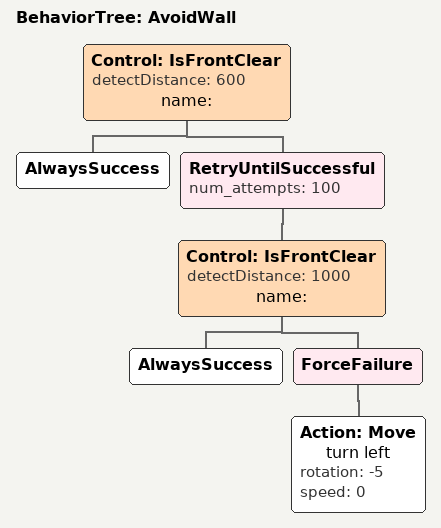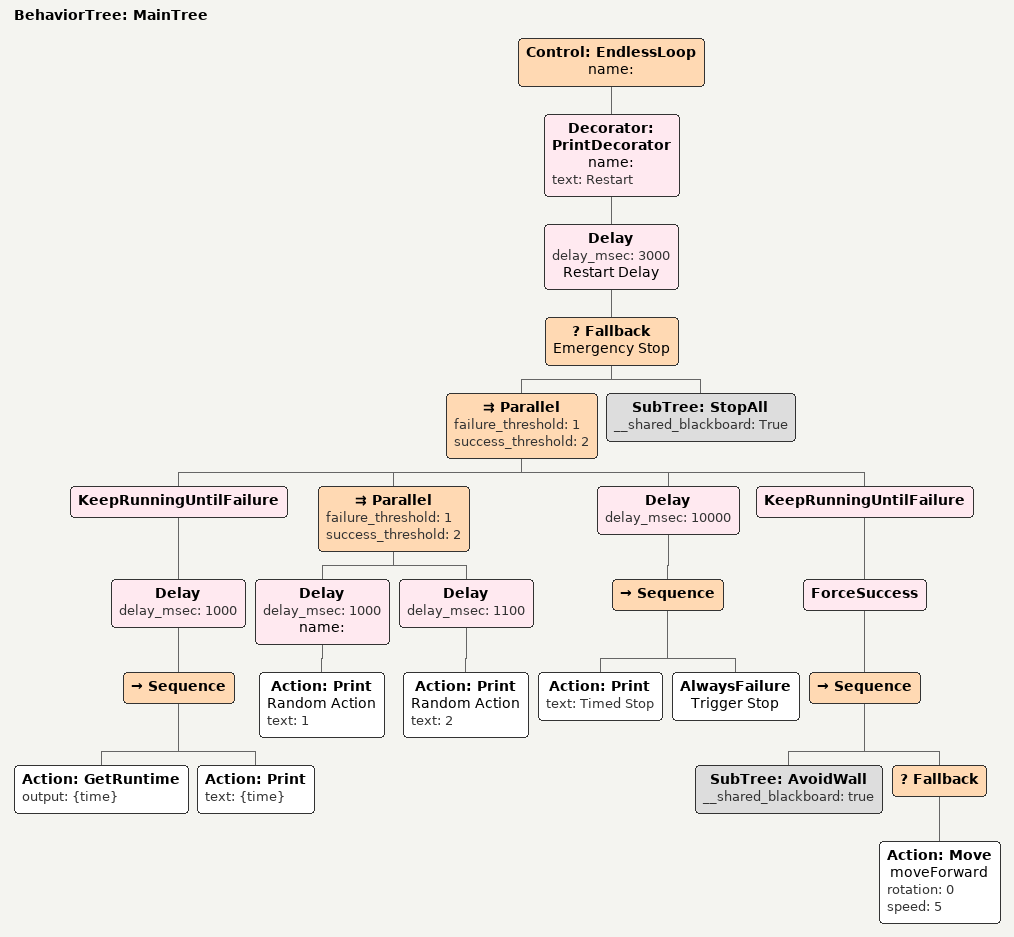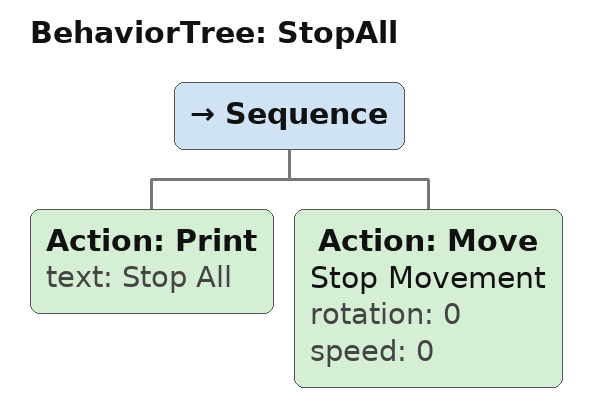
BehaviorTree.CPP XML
<?xml version="1.0"?>
<root main_tree_to_execute="MainTree">
    <BehaviorTree ID="AvoidWall">
        <Control ID="IsFrontClear" detectDistance="600" name="">
            <AlwaysSuccess/>
            <RetryUntilSuccessful num_attempts="100">
                <Control ID="IsFrontClear" detectDistance="1000" name="">
                    <AlwaysSuccess/>
                    <ForceFailure>
                        <Action ID="Move" name="turn left" rotation="-5" speed="0"/>
                    </ForceFailure>
                </Control>
            </RetryUntilSuccessful>
        </Control>
    </BehaviorTree>
    <BehaviorTree ID="MainTree">
        <Control ID="EndlessLoop" name="">
            <Decorator ID="PrintDecorator" name="" text="Restart">
                <Delay delay_msec="3000" name="Restart Delay">
                    <Fallback name="Emergency Stop">
                        <Parallel failure_threshold="1" success_threshold="2">
                            <KeepRunningUntilFailure>
                                <Delay delay_msec="1000">
                                    <Sequence>
                                        <Action ID="GetRuntime" output="{time}"/>
                                        <Action ID="Print" text="{time}"/>
                                    </Sequence>
                                </Delay>
                            </KeepRunningUntilFailure>
                            <Parallel failure_threshold="1" success_threshold="2">
                                <Delay delay_msec="1000" name="&#10;&#10;&#10;">
                                    <Action ID="Print" name="Random Action" text="1"/>
                                </Delay>
                                <Delay delay_msec="1100">
                                    <Action ID="Print" name="Random Action" text="2"/>
                                </Delay>
                            </Parallel>
                            <Delay delay_msec="10000">
                                <Sequence>
                                    <Action ID="Print" text="Timed Stop"/>
                                    <AlwaysFailure name="Trigger Stop"/>
                                </Sequence>
                            </Delay>
                            <KeepRunningUntilFailure>
                                <ForceSuccess>
                                    <Sequence>
                                        <SubTree ID="AvoidWall" __shared_blackboard="true"/>
                                        <Fallback>
                                            <Action ID="Move" name="moveForward" rotation="0" speed="5"/>
                                        </Fallback>
                                    </Sequence>
                                </ForceSuccess>
                            </KeepRunningUntilFailure>
                        </Parallel>
                        <SubTree ID="StopAll" __shared_blackboard="True"/>
                    </Fallback>
                </Delay>
            </Decorator>
        </Control>
    </BehaviorTree>
    <BehaviorTree ID="StopAll">
        <Sequence>
            <Action ID="Print" text="Stop All"/>
            <Action ID="Move" name="Stop Movement" rotation="0" speed="0"/>
        </Sequence>
    </BehaviorTree>
</root>
